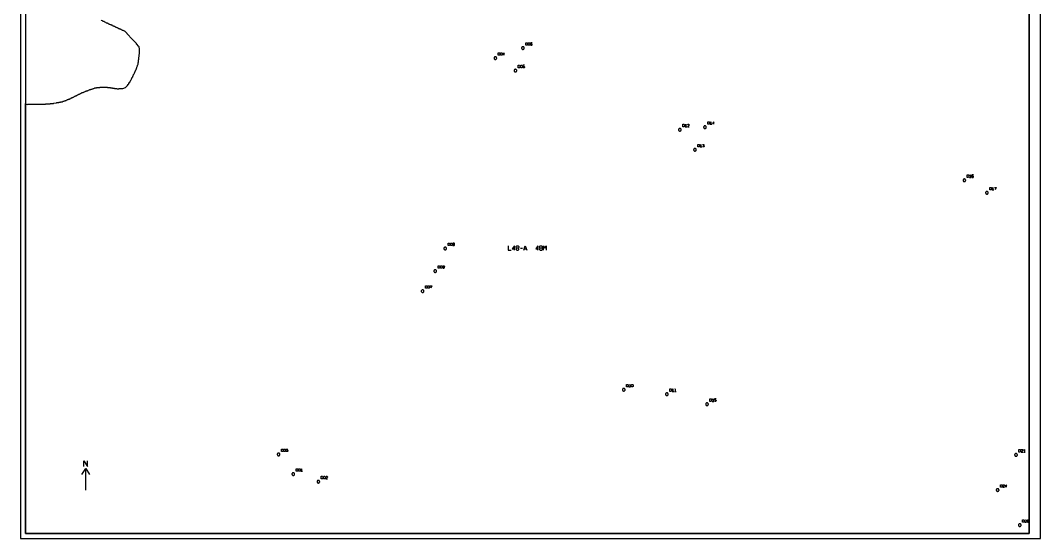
# Model space of a CAD drawing. Header units: millimetres. Extents: x 0 to 1219, y 0 to 1240.
# Drawn here: x 0 to 1219, y 0 to 620 of the extents above; entities that cross this region are included whole.
import ezdxf

# ---------------------------------------------------------------- set-up
doc = ezdxf.new("R2010")
doc.units = ezdxf.units.MM
for name, color, linetype in [('CUT_DOWEL_3.2', 2, 'Continuous'), ('CUT_OUTER', 1, 'Continuous'), ('ENGRAVE_BLDG_BOX', 5, 'Continuous'), ('ENGRAVE_BLDG_FOOTPRINT', 8, 'Continuous'), ('ENGRAVE_NEXT', 3, 'Continuous'), ('ENGRAVE_NORTH', 2, 'Continuous'), ('ENGRAVE_TEXT', 2, 'Continuous'), ('SHEET_EDGE', 7, 'Continuous')]:
    doc.layers.add(name, color=color, linetype=linetype)

msp = doc.modelspace()

# ---------------------------------------------------------------- linework, layer by layer
at = {"layer": 'CUT_DOWEL_3.2'}
for points in [[(602.2, 586.7), (602.2, 586.9), (602.1, 587.1), (602.1, 587.3), (602, 587.5), (601.9, 587.7), (601.7, 587.8), (601.6, 588), (601.4, 588.1), (601.2, 588.2), (601, 588.2), (600.8, 588.3), (600.6, 588.3), (600.4, 588.3), (600.2, 588.2), (600, 588.2), (599.8, 588.1), (599.6, 588), (599.4, 587.8), (599.3, 587.7), (599.2, 587.5), (599.1, 587.3), (599, 587.1), (599, 586.9), (599, 586.7), (599, 586.5), (599, 586.3), (599.1, 586.1), (599.2, 585.9), (599.3, 585.7), (599.4, 585.6), (599.6, 585.4), (599.8, 585.3), (600, 585.2), (600.2, 585.1), (600.4, 585.1), (600.6, 585.1), (600.8, 585.1), (601, 585.1), (601.2, 585.2), (601.4, 585.3), (601.6, 585.4), (601.7, 585.6), (601.9, 585.7), (602, 585.9), (602.1, 586.1), (602.1, 586.3), (602.2, 586.5), (602.2, 586.7)], [(569.2, 574.7), (569.2, 574.9), (569.1, 575.1), (569.1, 575.3), (569, 575.5), (568.9, 575.7), (568.7, 575.8), (568.6, 576), (568.4, 576.1), (568.2, 576.2), (568, 576.2), (567.8, 576.3), (567.6, 576.3), (567.4, 576.3), (567.2, 576.2), (567, 576.2), (566.8, 576.1), (566.6, 576), (566.4, 575.8), (566.3, 575.7), (566.2, 575.5), (566.1, 575.3), (566, 575.1), (566, 574.9), (566, 574.7), (566, 574.5), (566, 574.3), (566.1, 574.1), (566.2, 573.9), (566.3, 573.7), (566.4, 573.6), (566.6, 573.4), (566.8, 573.3), (567, 573.2), (567.2, 573.1), (567.4, 573.1), (567.6, 573.1), (567.8, 573.1), (568, 573.1), (568.2, 573.2), (568.4, 573.3), (568.6, 573.4), (568.7, 573.6), (568.9, 573.7), (569, 573.9), (569.1, 574.1), (569.1, 574.3), (569.2, 574.5), (569.2, 574.7)], [(593.2, 559.7), (593.2, 559.9), (593.1, 560.1), (593.1, 560.3), (593, 560.5), (592.9, 560.7), (592.7, 560.8), (592.6, 561), (592.4, 561.1), (592.2, 561.2), (592, 561.2), (591.8, 561.3), (591.6, 561.3), (591.4, 561.3), (591.2, 561.2), (591, 561.2), (590.8, 561.1), (590.6, 561), (590.4, 560.8), (590.3, 560.7), (590.2, 560.5), (590.1, 560.3), (590, 560.1), (590, 559.9), (590, 559.7), (590, 559.5), (590, 559.3), (590.1, 559.1), (590.2, 558.9), (590.3, 558.7), (590.4, 558.6), (590.6, 558.4), (590.8, 558.3), (591, 558.2), (591.2, 558.1), (591.4, 558.1), (591.6, 558.1), (591.8, 558.1), (592, 558.1), (592.2, 558.2), (592.4, 558.3), (592.6, 558.4), (592.7, 558.6), (592.9, 558.7), (593, 558.9), (593.1, 559.1), (593.1, 559.3), (593.2, 559.5), (593.2, 559.7)], [(789.7, 489.1), (789.7, 489.3), (789.7, 489.5), (789.6, 489.7), (789.5, 489.9), (789.4, 490), (789.2, 490.2), (789.1, 490.3), (788.9, 490.5), (788.7, 490.5), (788.5, 490.6), (788.3, 490.7), (788.1, 490.7), (787.9, 490.7), (787.7, 490.6), (787.5, 490.5), (787.3, 490.5), (787.1, 490.3), (787, 490.2), (786.8, 490), (786.7, 489.9), (786.6, 489.7), (786.6, 489.5), (786.5, 489.3), (786.5, 489.1), (786.5, 488.9), (786.6, 488.7), (786.6, 488.5), (786.7, 488.3), (786.8, 488.1), (787, 487.9), (787.1, 487.8), (787.3, 487.7), (787.5, 487.6), (787.7, 487.5), (787.9, 487.5), (788.1, 487.5), (788.3, 487.5), (788.5, 487.5), (788.7, 487.6), (788.9, 487.7), (789.1, 487.8), (789.2, 487.9), (789.4, 488.1), (789.5, 488.3), (789.6, 488.5), (789.7, 488.7), (789.7, 488.9), (789.7, 489.1)], [(819.7, 492.1), (819.7, 492.3), (819.7, 492.5), (819.6, 492.7), (819.5, 492.9), (819.4, 493), (819.2, 493.2), (819.1, 493.3), (818.9, 493.5), (818.7, 493.5), (818.5, 493.6), (818.3, 493.7), (818.1, 493.7), (817.9, 493.7), (817.7, 493.6), (817.5, 493.5), (817.3, 493.5), (817.1, 493.3), (817, 493.2), (816.8, 493), (816.7, 492.9), (816.6, 492.7), (816.6, 492.5), (816.5, 492.3), (816.5, 492.1), (816.5, 491.9), (816.6, 491.7), (816.6, 491.5), (816.7, 491.3), (816.8, 491.1), (817, 490.9), (817.1, 490.8), (817.3, 490.7), (817.5, 490.6), (817.7, 490.5), (817.9, 490.5), (818.1, 490.5), (818.3, 490.5), (818.5, 490.5), (818.7, 490.6), (818.9, 490.7), (819.1, 490.8), (819.2, 490.9), (819.4, 491.1), (819.5, 491.3), (819.6, 491.5), (819.7, 491.7), (819.7, 491.9), (819.7, 492.1)], [(807.7, 465.1), (807.7, 465.3), (807.7, 465.5), (807.6, 465.7), (807.5, 465.9), (807.4, 466), (807.2, 466.2), (807.1, 466.3), (806.9, 466.5), (806.7, 466.5), (806.5, 466.6), (806.3, 466.7), (806.1, 466.7), (805.9, 466.7), (805.7, 466.6), (805.5, 466.5), (805.3, 466.5), (805.1, 466.3), (805, 466.2), (804.8, 466), (804.7, 465.9), (804.6, 465.7), (804.6, 465.5), (804.5, 465.3), (804.5, 465.1), (804.5, 464.9), (804.6, 464.7), (804.6, 464.5), (804.7, 464.3), (804.8, 464.1), (805, 463.9), (805.1, 463.8), (805.3, 463.7), (805.5, 463.6), (805.7, 463.5), (805.9, 463.5), (806.1, 463.5), (806.3, 463.5), (806.5, 463.5), (806.7, 463.6), (806.9, 463.7), (807.1, 463.8), (807.2, 463.9), (807.4, 464.1), (807.5, 464.3), (807.6, 464.5), (807.7, 464.7), (807.7, 464.9), (807.7, 465.1)], [(1129.7, 428.6), (1129.7, 428.8), (1129.6, 429), (1129.6, 429.2), (1129.5, 429.4), (1129.3, 429.6), (1129.2, 429.7), (1129, 429.9), (1128.9, 430), (1128.7, 430.1), (1128.5, 430.1), (1128.3, 430.2), (1128.1, 430.2), (1127.9, 430.2), (1127.7, 430.1), (1127.5, 430.1), (1127.3, 430), (1127.1, 429.9), (1126.9, 429.7), (1126.8, 429.6), (1126.7, 429.4), (1126.6, 429.2), (1126.5, 429), (1126.5, 428.8), (1126.5, 428.6), (1126.5, 428.4), (1126.5, 428.2), (1126.6, 428), (1126.7, 427.8), (1126.8, 427.6), (1126.9, 427.5), (1127.1, 427.3), (1127.3, 427.2), (1127.5, 427.1), (1127.7, 427), (1127.9, 427), (1128.1, 427), (1128.3, 427), (1128.5, 427), (1128.7, 427.1), (1128.9, 427.2), (1129, 427.3), (1129.2, 427.5), (1129.3, 427.6), (1129.5, 427.8), (1129.6, 428), (1129.6, 428.2), (1129.7, 428.4), (1129.7, 428.6)], [(1156.7, 413.6), (1156.7, 413.8), (1156.6, 414), (1156.6, 414.2), (1156.5, 414.4), (1156.3, 414.6), (1156.2, 414.7), (1156, 414.9), (1155.9, 415), (1155.7, 415.1), (1155.5, 415.1), (1155.3, 415.2), (1155.1, 415.2), (1154.9, 415.2), (1154.7, 415.1), (1154.5, 415.1), (1154.3, 415), (1154.1, 414.9), (1153.9, 414.7), (1153.8, 414.6), (1153.7, 414.4), (1153.6, 414.2), (1153.5, 414), (1153.5, 413.8), (1153.5, 413.6), (1153.5, 413.4), (1153.5, 413.2), (1153.6, 413), (1153.7, 412.8), (1153.8, 412.6), (1153.9, 412.5), (1154.1, 412.3), (1154.3, 412.2), (1154.5, 412.1), (1154.7, 412), (1154.9, 412), (1155.1, 412), (1155.3, 412), (1155.5, 412), (1155.7, 412.1), (1155.9, 412.2), (1156, 412.3), (1156.2, 412.5), (1156.3, 412.6), (1156.5, 412.8), (1156.6, 413), (1156.6, 413.2), (1156.7, 413.4), (1156.7, 413.6)], [(509.3, 347), (509.3, 347.2), (509.2, 347.4), (509.2, 347.6), (509.1, 347.8), (509, 347.9), (508.8, 348.1), (508.7, 348.2), (508.5, 348.3), (508.3, 348.4), (508.1, 348.5), (507.9, 348.5), (507.7, 348.6), (507.5, 348.5), (507.3, 348.5), (507.1, 348.4), (506.9, 348.3), (506.7, 348.2), (506.6, 348.1), (506.4, 347.9), (506.3, 347.8), (506.2, 347.6), (506.1, 347.4), (506.1, 347.2), (506.1, 347), (506.1, 346.7), (506.1, 346.5), (506.2, 346.3), (506.3, 346.2), (506.4, 346), (506.6, 345.8), (506.7, 345.7), (506.9, 345.6), (507.1, 345.5), (507.3, 345.4), (507.5, 345.4), (507.7, 345.4), (507.9, 345.4), (508.1, 345.4), (508.3, 345.5), (508.5, 345.6), (508.7, 345.7), (508.8, 345.8), (509, 346), (509.1, 346.2), (509.2, 346.3), (509.2, 346.5), (509.3, 346.7), (509.3, 347)], [(497.3, 320), (497.3, 320.2), (497.2, 320.4), (497.2, 320.6), (497.1, 320.8), (497, 320.9), (496.8, 321.1), (496.7, 321.2), (496.5, 321.3), (496.3, 321.4), (496.1, 321.5), (495.9, 321.5), (495.7, 321.6), (495.5, 321.5), (495.3, 321.5), (495.1, 321.4), (494.9, 321.3), (494.7, 321.2), (494.6, 321.1), (494.4, 320.9), (494.3, 320.8), (494.2, 320.6), (494.1, 320.4), (494.1, 320.2), (494.1, 320), (494.1, 319.7), (494.1, 319.5), (494.2, 319.3), (494.3, 319.2), (494.4, 319), (494.6, 318.8), (494.7, 318.7), (494.9, 318.6), (495.1, 318.5), (495.3, 318.4), (495.5, 318.4), (495.7, 318.4), (495.9, 318.4), (496.1, 318.4), (496.3, 318.5), (496.5, 318.6), (496.7, 318.7), (496.8, 318.8), (497, 319), (497.1, 319.2), (497.2, 319.3), (497.2, 319.5), (497.3, 319.7), (497.3, 320)], [(482.3, 296), (482.3, 296.2), (482.2, 296.4), (482.2, 296.6), (482.1, 296.8), (482, 296.9), (481.8, 297.1), (481.7, 297.2), (481.5, 297.3), (481.3, 297.4), (481.1, 297.5), (480.9, 297.5), (480.7, 297.6), (480.5, 297.5), (480.3, 297.5), (480.1, 297.4), (479.9, 297.3), (479.7, 297.2), (479.6, 297.1), (479.4, 296.9), (479.3, 296.8), (479.2, 296.6), (479.1, 296.4), (479.1, 296.2), (479.1, 296), (479.1, 295.7), (479.1, 295.5), (479.2, 295.3), (479.3, 295.2), (479.4, 295), (479.6, 294.8), (479.7, 294.7), (479.9, 294.6), (480.1, 294.5), (480.3, 294.4), (480.5, 294.4), (480.7, 294.4), (480.9, 294.4), (481.1, 294.4), (481.3, 294.5), (481.5, 294.6), (481.7, 294.7), (481.8, 294.8), (482, 295), (482.1, 295.2), (482.2, 295.3), (482.2, 295.5), (482.3, 295.7), (482.3, 296)], [(722.7, 178.1), (722.7, 178.3), (722.6, 178.5), (722.6, 178.7), (722.5, 178.9), (722.4, 179.1), (722.2, 179.2), (722.1, 179.4), (721.9, 179.5), (721.7, 179.6), (721.5, 179.6), (721.3, 179.7), (721.1, 179.7), (720.9, 179.7), (720.7, 179.6), (720.5, 179.6), (720.3, 179.5), (720.1, 179.4), (720, 179.2), (719.8, 179.1), (719.7, 178.9), (719.6, 178.7), (719.5, 178.5), (719.5, 178.3), (719.5, 178.1), (719.5, 177.9), (719.5, 177.7), (719.6, 177.5), (719.7, 177.3), (719.8, 177.1), (720, 177), (720.1, 176.8), (720.3, 176.7), (720.5, 176.6), (720.7, 176.5), (720.9, 176.5), (721.1, 176.5), (721.3, 176.5), (721.5, 176.5), (721.7, 176.6), (721.9, 176.7), (722.1, 176.8), (722.2, 177), (722.4, 177.1), (722.5, 177.3), (722.6, 177.5), (722.6, 177.7), (722.7, 177.9), (722.7, 178.1)], [(774.2, 172.7), (774.2, 172.9), (774.1, 173.1), (774.1, 173.3), (774, 173.5), (773.8, 173.7), (773.7, 173.8), (773.6, 174), (773.4, 174.1), (773.2, 174.2), (773, 174.2), (772.8, 174.3), (772.6, 174.3), (772.4, 174.3), (772.2, 174.2), (772, 174.2), (771.8, 174.1), (771.6, 174), (771.4, 173.8), (771.3, 173.7), (771.2, 173.5), (771.1, 173.3), (771, 173.1), (771, 172.9), (771, 172.7), (771, 172.5), (771, 172.3), (771.1, 172.1), (771.2, 171.9), (771.3, 171.7), (771.4, 171.6), (771.6, 171.4), (771.8, 171.3), (772, 171.2), (772.2, 171.1), (772.4, 171.1), (772.6, 171.1), (772.8, 171.1), (773, 171.1), (773.2, 171.2), (773.4, 171.3), (773.6, 171.4), (773.7, 171.6), (773.8, 171.7), (774, 171.9), (774.1, 172.1), (774.1, 172.3), (774.2, 172.5), (774.2, 172.7)], [(822.2, 160.7), (822.2, 160.9), (822.1, 161.1), (822.1, 161.3), (822, 161.5), (821.8, 161.7), (821.7, 161.8), (821.6, 162), (821.4, 162.1), (821.2, 162.2), (821, 162.2), (820.8, 162.3), (820.6, 162.3), (820.4, 162.3), (820.2, 162.2), (820, 162.2), (819.8, 162.1), (819.6, 162), (819.4, 161.8), (819.3, 161.7), (819.2, 161.5), (819.1, 161.3), (819, 161.1), (819, 160.9), (819, 160.7), (819, 160.5), (819, 160.3), (819.1, 160.1), (819.2, 159.9), (819.3, 159.7), (819.4, 159.6), (819.6, 159.4), (819.8, 159.3), (820, 159.2), (820.2, 159.1), (820.4, 159.1), (820.6, 159.1), (820.8, 159.1), (821, 159.1), (821.2, 159.2), (821.4, 159.3), (821.6, 159.4), (821.7, 159.6), (821.8, 159.7), (822, 159.9), (822.1, 160.1), (822.1, 160.3), (822.2, 160.5), (822.2, 160.7)], [(310.2, 100.7), (310.2, 100.9), (310.1, 101.1), (310.1, 101.3), (310, 101.5), (309.8, 101.7), (309.7, 101.8), (309.6, 102), (309.4, 102.1), (309.2, 102.2), (309, 102.2), (308.8, 102.3), (308.6, 102.3), (308.4, 102.3), (308.2, 102.2), (308, 102.2), (307.8, 102.1), (307.6, 102), (307.4, 101.8), (307.3, 101.7), (307.2, 101.5), (307.1, 101.3), (307, 101.1), (307, 100.9), (307, 100.7), (307, 100.5), (307, 100.3), (307.1, 100.1), (307.2, 99.9), (307.3, 99.7), (307.4, 99.6), (307.6, 99.4), (307.8, 99.3), (308, 99.2), (308.2, 99.2), (308.4, 99.1), (308.6, 99.1), (308.8, 99.1), (309, 99.2), (309.2, 99.2), (309.4, 99.3), (309.6, 99.4), (309.7, 99.6), (309.8, 99.7), (310, 99.9), (310.1, 100.1), (310.1, 100.3), (310.2, 100.5), (310.2, 100.7)], [(1191.4, 100.1), (1191.4, 100.3), (1191.4, 100.5), (1191.3, 100.7), (1191.2, 100.9), (1191.1, 101.1), (1190.9, 101.2), (1190.8, 101.4), (1190.6, 101.5), (1190.4, 101.6), (1190.2, 101.6), (1190, 101.7), (1189.8, 101.7), (1189.6, 101.7), (1189.4, 101.6), (1189.2, 101.6), (1189, 101.5), (1188.8, 101.4), (1188.7, 101.2), (1188.5, 101.1), (1188.4, 100.9), (1188.3, 100.7), (1188.3, 100.5), (1188.2, 100.3), (1188.2, 100.1), (1188.2, 99.9), (1188.3, 99.7), (1188.3, 99.5), (1188.4, 99.3), (1188.5, 99.1), (1188.7, 99), (1188.8, 98.8), (1189, 98.7), (1189.2, 98.6), (1189.4, 98.6), (1189.6, 98.5), (1189.8, 98.5), (1190, 98.5), (1190.2, 98.6), (1190.4, 98.6), (1190.6, 98.7), (1190.8, 98.8), (1190.9, 99), (1191.1, 99.1), (1191.2, 99.3), (1191.3, 99.5), (1191.4, 99.7), (1191.4, 99.9), (1191.4, 100.1)], [(327.7, 77.1), (327.7, 77.3), (327.6, 77.5), (327.6, 77.7), (327.5, 77.9), (327.4, 78.1), (327.2, 78.2), (327.1, 78.4), (326.9, 78.5), (326.7, 78.6), (326.5, 78.6), (326.3, 78.7), (326.1, 78.7), (325.9, 78.7), (325.7, 78.6), (325.5, 78.6), (325.3, 78.5), (325.1, 78.4), (325, 78.2), (324.8, 78.1), (324.7, 77.9), (324.6, 77.7), (324.5, 77.5), (324.5, 77.3), (324.5, 77.1), (324.5, 76.9), (324.5, 76.7), (324.6, 76.5), (324.7, 76.3), (324.8, 76.1), (325, 76), (325.1, 75.8), (325.3, 75.7), (325.5, 75.6), (325.7, 75.6), (325.9, 75.5), (326.1, 75.5), (326.3, 75.5), (326.5, 75.6), (326.7, 75.6), (326.9, 75.7), (327.1, 75.8), (327.2, 76), (327.4, 76.1), (327.5, 76.3), (327.6, 76.5), (327.6, 76.7), (327.7, 76.9), (327.7, 77.1)], [(357.7, 68.1), (357.7, 68.3), (357.6, 68.5), (357.6, 68.7), (357.5, 68.9), (357.4, 69.1), (357.2, 69.2), (357.1, 69.4), (356.9, 69.5), (356.7, 69.6), (356.5, 69.6), (356.3, 69.7), (356.1, 69.7), (355.9, 69.7), (355.7, 69.6), (355.5, 69.6), (355.3, 69.5), (355.1, 69.4), (355, 69.2), (354.8, 69.1), (354.7, 68.9), (354.6, 68.7), (354.5, 68.5), (354.5, 68.3), (354.5, 68.1), (354.5, 67.9), (354.5, 67.7), (354.6, 67.5), (354.7, 67.3), (354.8, 67.1), (355, 67), (355.1, 66.8), (355.3, 66.7), (355.5, 66.6), (355.7, 66.6), (355.9, 66.5), (356.1, 66.5), (356.3, 66.5), (356.5, 66.6), (356.7, 66.6), (356.9, 66.7), (357.1, 66.8), (357.2, 67), (357.4, 67.1), (357.5, 67.3), (357.6, 67.5), (357.6, 67.7), (357.7, 67.9), (357.7, 68.1)], [(1169.5, 58.1), (1169.5, 58.3), (1169.4, 58.5), (1169.4, 58.7), (1169.3, 58.9), (1169.1, 59.1), (1169, 59.2), (1168.9, 59.4), (1168.7, 59.5), (1168.5, 59.6), (1168.3, 59.6), (1168.1, 59.7), (1167.9, 59.7), (1167.7, 59.7), (1167.5, 59.6), (1167.3, 59.6), (1167.1, 59.5), (1166.9, 59.4), (1166.7, 59.2), (1166.6, 59.1), (1166.5, 58.9), (1166.4, 58.7), (1166.3, 58.5), (1166.3, 58.3), (1166.3, 58.1), (1166.3, 57.9), (1166.3, 57.7), (1166.4, 57.5), (1166.5, 57.3), (1166.6, 57.1), (1166.7, 57), (1166.9, 56.8), (1167.1, 56.7), (1167.3, 56.6), (1167.5, 56.6), (1167.7, 56.5), (1167.9, 56.5), (1168.1, 56.5), (1168.3, 56.6), (1168.5, 56.6), (1168.7, 56.7), (1168.9, 56.8), (1169, 57), (1169.1, 57.1), (1169.3, 57.3), (1169.4, 57.5), (1169.4, 57.7), (1169.5, 57.9), (1169.5, 58.1)], [(1195.9, 16.1), (1195.9, 16.3), (1195.9, 16.5), (1195.8, 16.7), (1195.7, 16.9), (1195.6, 17.1), (1195.5, 17.2), (1195.3, 17.4), (1195.1, 17.5), (1194.9, 17.6), (1194.7, 17.6), (1194.5, 17.7), (1194.3, 17.7), (1194.1, 17.7), (1193.9, 17.6), (1193.7, 17.6), (1193.5, 17.5), (1193.3, 17.4), (1193.2, 17.2), (1193.1, 17.1), (1192.9, 16.9), (1192.8, 16.7), (1192.8, 16.5), (1192.7, 16.3), (1192.7, 16.1), (1192.7, 15.9), (1192.8, 15.7), (1192.8, 15.5), (1192.9, 15.3), (1193.1, 15.1), (1193.2, 15), (1193.3, 14.8), (1193.5, 14.7), (1193.7, 14.6), (1193.9, 14.6), (1194.1, 14.5), (1194.3, 14.5), (1194.5, 14.5), (1194.7, 14.6), (1194.9, 14.6), (1195.1, 14.7), (1195.3, 14.8), (1195.5, 15), (1195.6, 15.1), (1195.7, 15.3), (1195.8, 15.5), (1195.9, 15.7), (1195.9, 15.9), (1195.9, 16.1)]]:
    msp.add_lwpolyline(points, close=True, dxfattribs=at)
at = {"layer": 'CUT_OUTER'}
msp.add_lwpolyline([(6, 709), (6, 6), (6, 6), (1205.5, 6), (1205.5, 1085.5)], dxfattribs=at)
at = {"layer": 'ENGRAVE_BLDG_BOX'}
for points in [[(1205.5, 548.3), (1205.5, 584.4), (1205.5, 584.4), (1205.5, 548.3), (1205.5, 548.3)], [(1205.5, 506.2), (1205.5, 544.7), (1205.5, 544.7), (1205.5, 506.2), (1205.5, 506.2)], [(1205.5, 468.8), (1205.5, 497.7), (1205.5, 497.7), (1205.5, 468.8), (1205.5, 468.8)], [(1205.5, 438.5), (1205.5, 463.1), (1205.5, 463.1), (1205.5, 438.5), (1205.5, 438.5)], [(1205.5, 404.5), (1205.5, 433.1), (1205.5, 433.1), (1205.5, 404.5), (1205.5, 404.5)], [(1205.5, 368.5), (1205.5, 398), (1205.5, 398), (1205.5, 368.5), (1205.5, 368.5)], [(1205.5, 363.2), (1205.5, 334.8), (1205.5, 334.8), (1205.5, 363.2), (1205.5, 363.2)], [(34.9, 6), (61.1, 6), (61.1, 6), (34.9, 6), (34.9, 6)], [(66.3, 6), (91.5, 6), (91.5, 6), (66.3, 6), (66.3, 6)], [(148, 6), (200.8, 6), (200.8, 6), (148, 6), (148, 6)], [(401.3, 6), (380.1, 6), (380.1, 6), (401.3, 6), (401.3, 6)], [(474.5, 6), (442.3, 6), (442.3, 6), (474.5, 6), (474.5, 6)], [(484.9, 6), (511.7, 6), (511.7, 6), (484.9, 6), (484.9, 6)], [(518.8, 6), (527.4, 6), (527.4, 6), (518.8, 6), (518.8, 6)]]:
    msp.add_lwpolyline(points, close=True, dxfattribs=at)
at = {"layer": 'ENGRAVE_BLDG_FOOTPRINT'}
for points in [[(1205.5, 584.1), (1205.5, 548.8), (1205.5, 548.8), (1205.5, 584.1), (1205.5, 584.1)], [(1205.5, 544.7), (1205.5, 506.2), (1205.5, 506.2), (1205.5, 544.7), (1205.5, 544.7)], [(1205.5, 497.7), (1205.5, 468.8), (1205.5, 468.8), (1205.5, 497.7), (1205.5, 497.7)], [(1205.5, 463.1), (1205.5, 438.5), (1205.5, 438.5), (1205.5, 463.1), (1205.5, 463.1)], [(1205.5, 433.1), (1205.5, 404.5), (1205.5, 404.5), (1205.5, 433.1), (1205.5, 433.1)], [(1205.5, 398), (1205.5, 368.5), (1205.5, 368.5), (1205.5, 398), (1205.5, 398)], [(1205.5, 363.2), (1205.5, 334.8), (1205.5, 334.8), (1205.5, 363.2), (1205.5, 363.2)], [(61.1, 6), (34.9, 6), (34.9, 6), (61.1, 6), (61.1, 6)], [(91.5, 6), (66.3, 6), (66.3, 6), (91.5, 6), (91.5, 6)], [(200.8, 6), (148, 6), (148, 6), (200.8, 6), (200.8, 6)], [(380.1, 6), (401.3, 6), (401.3, 6), (380.1, 6), (380.1, 6)], [(442.3, 6), (474.5, 6), (474.5, 6), (442.3, 6), (442.3, 6)], [(511.7, 6), (484.9, 6), (484.9, 6), (511.7, 6), (511.7, 6)], [(527.4, 6), (518.8, 6), (518.8, 6), (527.4, 6), (527.4, 6)]]:
    msp.add_lwpolyline(points, close=True, dxfattribs=at)
at = {"layer": 'ENGRAVE_NEXT'}
msp.add_lwpolyline([(1205.5, 986.3), (1205.5, 6), (6, 6), (6, 520.5), (6.5, 519.8), (6.5, 519.8), (7, 519.6), (8, 519.4), (9, 519.5), (9.5, 519.7), (17, 519.6), (29.5, 519.6), (30, 519.6), (30.5, 520.1), (35.5, 520.1), (36, 520.5), (39.5, 520.6), (40, 521), (43, 521.1), (43.5, 521.5), (46, 521.6), (46.5, 522), (48, 522.1), (48.5, 522.5), (50.5, 522.6), (51, 523.1), (52, 523.1), (52.5, 523.6), (53.5, 523.6), (53.9, 524), (54.5, 524.1), (55, 524.5), (56, 524.6), (56.4, 525), (57, 525.1), (57.5, 525.5), (58.5, 525.6), (58.9, 526), (59.5, 526.1), (60, 526.6), (60.5, 526.6), (61, 527), (61.5, 527.1), (62, 527.5), (62.5, 527.6), (63, 528), (63.5, 528.1), (64, 528.5), (64.5, 528.6), (65, 529), (65.5, 529.1), (66, 529.5), (66.5, 529.6), (67, 530), (67.5, 530.1), (68, 530.5), (68.5, 530.6), (69, 531), (69.5, 531.1), (70, 531.5), (70.5, 531.6), (71, 532), (71.5, 532.1), (72, 532.5), (72.5, 532.6), (73, 533), (73.5, 533.1), (74, 533.5), (75, 533.6), (75.4, 534), (76, 534.1), (76.5, 534.5), (77.5, 534.6), (77.9, 535), (78.5, 535.1), (79, 535.5), (80, 535.6), (80.4, 536), (81, 536.1), (81.5, 536.5), (82.5, 536.6), (83, 537), (84, 537.1), (84.5, 537.5), (85.5, 537.6), (86, 538), (87, 538.1), (87.5, 538.5), (88.5, 538.6), (89, 539), (91, 539.1), (91.5, 539.5), (95, 539.6), (95.5, 540.1), (103.5, 540.1), (104, 539.7), (107, 539.6), (107.2, 539.5), (107.5, 539.2), (109.5, 539.1), (109.8, 539), (110, 538.8), (112, 538.6), (112.3, 538.5), (112.5, 538.3), (113, 538.2), (115, 538.2), (115.5, 537.9), (116.5, 537.8), (117.5, 537.9), (118, 538.2), (121.5, 538.3), (122.5, 538.4), (123.5, 538.8), (124.5, 539.1), (125.5, 539.7), (126, 540.1), (128, 542), (128.9, 543), (129.2, 543.5), (129.5, 544), (129.7, 544.5), (130.5, 545.5), (130.7, 546), (131.1, 546.5), (131.2, 547), (131.6, 547.5), (131.8, 548), (132.1, 548.5), (132.3, 549), (132.6, 549.5), (132.8, 550), (133.1, 550.5), (133.3, 551), (133.7, 551.5), (133.8, 552), (134.2, 552.5), (134.3, 553), (134.7, 553.5), (134.8, 554), (135.2, 554.5), (135.3, 555), (135.7, 555.5), (135.8, 556), (136.2, 556.5), (136.3, 557), (136.7, 557.5), (136.8, 558), (137.2, 558.5), (137.3, 559), (137.6, 559.5), (137.8, 560.5), (138.2, 561), (138.3, 561.5), (138.6, 562), (138.8, 562.5), (139.1, 563), (139.3, 564), (139.6, 564.5), (139.8, 565.5), (140.1, 566), (140.3, 567), (140.6, 567.5), (140.7, 568), (140.8, 569.5), (141.1, 570), (141.2, 570.5), (141.3, 572.5), (141.6, 573), (141.7, 573.5), (141.8, 578.5), (142.1, 579), (142.2, 580), (142.2, 586), (142.1, 587), (141.8, 588), (141, 589), (139, 591.2), (138.8, 591.5), (138.6, 592), (138.2, 592.5), (134, 596.8), (133.8, 597), (133.7, 597.5), (127.5, 603.8), (127.4, 604), (127.2, 604.5), (125, 606.7), (124.5, 606.8), (124, 607.3), (123.5, 607.4), (123, 607.8), (122, 607.9), (121.5, 608.3), (121, 608.4), (120.5, 608.8), (120, 608.9), (119.5, 609.3), (119, 609.4), (118.5, 609.8), (117.5, 609.9), (117, 610.4), (116.5, 610.4), (116.4, 610.5), (116, 610.9), (115.5, 610.9), (115, 611.4), (114.5, 611.4), (114, 611.9), (113.5, 611.9), (113, 612.4), (112, 612.4), (111.5, 612.9), (110.9, 613), (110.5, 613.4), (110, 613.4), (109.5, 613.9), (109, 613.9), (108.5, 614.4), (107.5, 614.5), (107, 614.9), (106.4, 615), (106, 615.4), (105.5, 615.4), (105, 615.9), (104.5, 615.9), (104, 616.4), (103, 616.5), (102, 617.4), (101, 617.5), (100, 618.4), (99, 618.5), (98, 619.4), (97, 619.5), (96.5, 619.9)], dxfattribs=at)
at = {"layer": 'ENGRAVE_NORTH'}
for points in [[(75.7, 86.4), (75.7, 93.1), (80.2, 86.4), (80.2, 93.1)], [(73.3, 76.5), (78, 83.8), (82.7, 76.5)], [(78, 57.8), (78, 83.8)]]:
    msp.add_lwpolyline(points, dxfattribs=at)
at = {"layer": 'ENGRAVE_TEXT'}
for points in [[(604, 590.1), (604, 593.1), (605.5, 593.1), (606, 592.6), (606, 590.6), (605.5, 590.1), (604, 590.1)], [(606.8, 590.6), (606.8, 592.6), (607.3, 593.1), (608.3, 593.1), (608.8, 592.6), (608.8, 590.6), (608.3, 590.1), (607.3, 590.1), (606.8, 590.6)], [(611.6, 593.1), (610.1, 593.1), (609.6, 592.6), (609.6, 590.6), (610.1, 590.1), (611.1, 590.1), (611.6, 590.6), (611.6, 591.1), (611.1, 591.6), (610.1, 591.6), (609.6, 591.1)], [(571, 578.1), (571, 581.1), (572.5, 581.1), (573, 580.6), (573, 578.6), (572.5, 578.1), (571, 578.1)], [(573.8, 578.6), (573.8, 580.6), (574.3, 581.1), (575.3, 581.1), (575.8, 580.6), (575.8, 578.6), (575.3, 578.1), (574.3, 578.1), (573.8, 578.6)], [(578.1, 578.1), (578.1, 581.1), (576.6, 579.1), (578.6, 579.1)], [(595, 563.1), (595, 566.1), (596.5, 566.1), (597, 565.6), (597, 563.6), (596.5, 563.1), (595, 563.1)], [(597.8, 563.6), (597.8, 565.6), (598.3, 566.1), (599.3, 566.1), (599.8, 565.6), (599.8, 563.6), (599.3, 563.1), (598.3, 563.1), (597.8, 563.6)], [(602.6, 566.1), (600.6, 566.1), (600.6, 564.8), (602.1, 564.8), (602.6, 564.3), (602.6, 563.6), (602.1, 563.1), (601.1, 563.1), (600.6, 563.6)], [(791.5, 492.5), (791.5, 495.5), (793, 495.5), (793.5, 495), (793.5, 493), (793, 492.5), (791.5, 492.5)], [(794.3, 492.5), (796.3, 492.5)], [(794.8, 495), (795.3, 495.5), (795.3, 492.5)], [(797.1, 495), (797.6, 495.5), (798.6, 495.5), (799.1, 495), (799.1, 494.5), (797.1, 492.5), (799.1, 492.5)], [(821.5, 495.5), (821.5, 498.5), (823, 498.5), (823.5, 498), (823.5, 496), (823, 495.5), (821.5, 495.5)], [(824.3, 495.5), (826.3, 495.5)], [(824.8, 498), (825.3, 498.5), (825.3, 495.5)], [(828.6, 495.5), (828.6, 498.5), (827.1, 496.5), (829.1, 496.5)], [(809.5, 468.5), (809.5, 471.5), (811, 471.5), (811.5, 471), (811.5, 469), (811, 468.5), (809.5, 468.5)], [(812.3, 468.5), (814.3, 468.5)], [(812.8, 471), (813.3, 471.5), (813.3, 468.5)], [(815.1, 471.5), (817.1, 471.5), (816.1, 470.2), (817.1, 469.7), (817.1, 469), (816.6, 468.5), (815.6, 468.5), (815.1, 469)], [(1131.5, 432), (1131.5, 435), (1133, 435), (1133.5, 434.5), (1133.5, 432.5), (1133, 432), (1131.5, 432)], [(1134.3, 432), (1136.3, 432)], [(1134.8, 434.5), (1135.3, 435), (1135.3, 432)], [(1139.1, 435), (1137.6, 435), (1137.1, 434.5), (1137.1, 432.5), (1137.6, 432), (1138.6, 432), (1139.1, 432.5), (1139.1, 433), (1138.6, 433.5), (1137.6, 433.5), (1137.1, 433)], [(1158.5, 417), (1158.5, 420), (1160, 420), (1160.5, 419.5), (1160.5, 417.5), (1160, 417), (1158.5, 417)], [(1161.3, 417), (1163.3, 417)], [(1161.8, 419.5), (1162.3, 420), (1162.3, 417)], [(1164.1, 420), (1166.1, 420), (1164.8, 417)], [(511.1, 350.4), (511.1, 353.4), (512.6, 353.4), (513.1, 352.9), (513.1, 350.9), (512.6, 350.4), (511.1, 350.4)], [(513.9, 350.9), (513.9, 352.9), (514.4, 353.4), (515.4, 353.4), (515.9, 352.9), (515.9, 350.9), (515.4, 350.4), (514.4, 350.4), (513.9, 350.9)], [(516.7, 350.4), (518.2, 350.4), (518.7, 350.9), (518.7, 352.9), (518.2, 353.4), (517.2, 353.4), (516.7, 352.9), (516.7, 352.4), (517.2, 351.9), (518.2, 351.9), (518.7, 352.4)], [(583.1, 350), (583.1, 345), (586.4, 345)], [(590.3, 345), (590.3, 350), (587.8, 346.7), (591.1, 346.7)], [(593.3, 347.5), (592.4, 348.3), (592.4, 349.2), (593.3, 350), (594.9, 350), (595.8, 349.2), (595.8, 348.3), (594.9, 347.5), (593.3, 347.5), (592.4, 346.7), (592.4, 345.8), (593.3, 345), (594.9, 345), (595.8, 345.8), (595.8, 346.7), (594.9, 347.5)], [(597.5, 347.5), (600, 347.5)], [(601.8, 345), (603.4, 350), (605.1, 345)], [(602.3, 346.7), (604.5, 346.7)], [(618.3, 345), (618.3, 350), (615.8, 346.7), (619.1, 346.7)], [(621.3, 347.5), (620.4, 348.3), (620.4, 349.2), (621.3, 350), (622.9, 350), (623.8, 349.2), (623.8, 348.3), (622.9, 347.5), (621.3, 347.5), (620.4, 346.7), (620.4, 345.8), (621.3, 345), (622.9, 345), (623.8, 345.8), (623.8, 346.7), (622.9, 347.5)], [(625.1, 345), (625.1, 350), (626.8, 347.5), (628.4, 350), (628.4, 345)], [(499.1, 323.4), (499.1, 326.4), (500.6, 326.4), (501.1, 325.9), (501.1, 323.9), (500.6, 323.4), (499.1, 323.4)], [(501.9, 323.9), (501.9, 325.9), (502.4, 326.4), (503.4, 326.4), (503.9, 325.9), (503.9, 323.9), (503.4, 323.4), (502.4, 323.4), (501.9, 323.9)], [(505.2, 324.9), (504.7, 325.4), (504.7, 325.9), (505.2, 326.4), (506.2, 326.4), (506.7, 325.9), (506.7, 325.4), (506.2, 324.9), (505.2, 324.9), (504.7, 324.4), (504.7, 323.9), (505.2, 323.4), (506.2, 323.4), (506.7, 323.9), (506.7, 324.4), (506.2, 324.9)], [(484.1, 299.4), (484.1, 302.4), (485.6, 302.4), (486.1, 301.9), (486.1, 299.9), (485.6, 299.4), (484.1, 299.4)], [(486.9, 299.9), (486.9, 301.9), (487.4, 302.4), (488.4, 302.4), (488.9, 301.9), (488.9, 299.9), (488.4, 299.4), (487.4, 299.4), (486.9, 299.9)], [(489.7, 302.4), (491.7, 302.4), (490.4, 299.4)], [(724.5, 181.5), (724.5, 184.5), (726, 184.5), (726.5, 184), (726.5, 182), (726, 181.5), (724.5, 181.5)], [(727.8, 184), (728.3, 184.5), (728.3, 181.5)], [(730.1, 182), (730.1, 184), (730.6, 184.5), (731.6, 184.5), (732.1, 184), (732.1, 182), (731.6, 181.5), (730.6, 181.5), (730.1, 182)], [(727.3, 181.5), (729.3, 181.5)], [(776, 176.1), (776, 179.1), (777.5, 179.1), (778, 178.6), (778, 176.6), (777.5, 176.1), (776, 176.1)], [(778.8, 176.1), (780.8, 176.1)], [(779.3, 178.6), (779.8, 179.1), (779.8, 176.1)], [(781.6, 176.1), (783.6, 176.1)], [(782.1, 178.6), (782.6, 179.1), (782.6, 176.1)], [(824, 164.1), (824, 167.1), (825.5, 167.1), (826, 166.6), (826, 164.6), (825.5, 164.1), (824, 164.1)], [(826.8, 164.1), (828.8, 164.1)], [(827.3, 166.6), (827.8, 167.1), (827.8, 164.1)], [(831.6, 167.1), (829.6, 167.1), (829.6, 165.8), (831.1, 165.8), (831.6, 165.3), (831.6, 164.6), (831.1, 164.1), (830.1, 164.1), (829.6, 164.6)], [(312, 104.1), (312, 107.1), (313.5, 107.1), (314, 106.6), (314, 104.6), (313.5, 104.1), (312, 104.1)], [(314.8, 104.6), (314.8, 106.6), (315.3, 107.1), (316.3, 107.1), (316.8, 106.6), (316.8, 104.6), (316.3, 104.1), (315.3, 104.1), (314.8, 104.6)], [(317.6, 107.1), (319.6, 107.1), (318.6, 105.8), (319.6, 105.3), (319.6, 104.6), (319.1, 104.1), (318.1, 104.1), (317.6, 104.6)], [(1193.2, 103.5), (1193.2, 106.5), (1194.7, 106.5), (1195.2, 106), (1195.2, 104), (1194.7, 103.5), (1193.2, 103.5)], [(1196, 106), (1196.5, 106.5), (1197.5, 106.5), (1198, 106), (1198, 105.5), (1196, 103.5), (1198, 103.5)], [(1198.8, 103.5), (1200.8, 103.5)], [(1199.3, 106), (1199.8, 106.5), (1199.8, 103.5)], [(329.5, 80.5), (329.5, 83.5), (331, 83.5), (331.5, 83), (331.5, 81), (331, 80.5), (329.5, 80.5)], [(332.3, 81), (332.3, 83), (332.8, 83.5), (333.8, 83.5), (334.3, 83), (334.3, 81), (333.8, 80.5), (332.8, 80.5), (332.3, 81)], [(335.1, 80.5), (337.1, 80.5)], [(335.6, 83), (336.1, 83.5), (336.1, 80.5)], [(359.5, 71.5), (359.5, 74.5), (361, 74.5), (361.5, 74), (361.5, 72), (361, 71.5), (359.5, 71.5)], [(362.3, 72), (362.3, 74), (362.8, 74.5), (363.8, 74.5), (364.3, 74), (364.3, 72), (363.8, 71.5), (362.8, 71.5), (362.3, 72)], [(365.1, 74), (365.6, 74.5), (366.6, 74.5), (367.1, 74), (367.1, 73.5), (365.1, 71.5), (367.1, 71.5)], [(1171.3, 61.5), (1171.3, 64.5), (1172.8, 64.5), (1173.3, 64), (1173.3, 62), (1172.8, 61.5), (1171.3, 61.5)], [(1174.1, 64), (1174.6, 64.5), (1175.6, 64.5), (1176.1, 64), (1176.1, 63.5), (1174.1, 61.5), (1176.1, 61.5)], [(1178.4, 61.5), (1178.4, 64.5), (1176.9, 62.5), (1178.9, 62.5)], [(1197.7, 19.5), (1197.7, 22.5), (1199.2, 22.5), (1199.7, 22), (1199.7, 20), (1199.2, 19.5), (1197.7, 19.5)], [(1200.5, 19.5), (1202.5, 19.5)], [(1201, 22), (1201.5, 22.5), (1201.5, 19.5)], [(1203.8, 21), (1203.3, 21.5), (1203.3, 22), (1203.8, 22.5), (1204.8, 22.5), (1205.3, 22), (1205.3, 21.5), (1204.8, 21), (1203.8, 21), (1203.3, 20.5), (1203.3, 20), (1203.8, 19.5), (1204.8, 19.5), (1205.3, 20), (1205.3, 20.5), (1204.8, 21)]]:
    msp.add_lwpolyline(points, dxfattribs=at)
at = {"layer": 'SHEET_EDGE'}
msp.add_lwpolyline([(0, 0), (1219.2, 0), (1219.2, 1219.2), (0, 1219.2)], close=True, dxfattribs=at)

doc.saveas('drawing.dxf')
